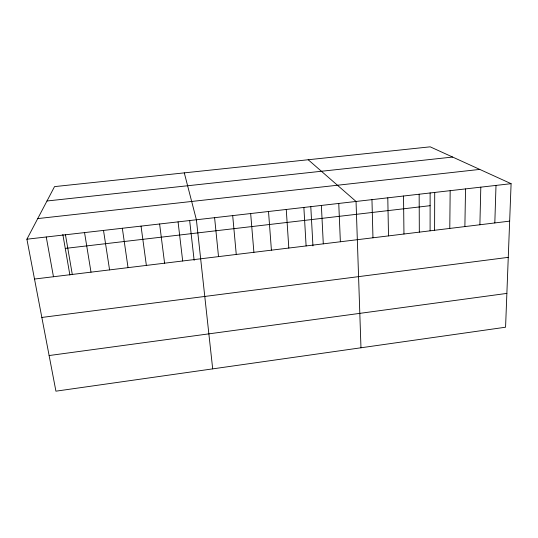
<?xml version="1.0" encoding="UTF-8"?>
<svg xmlns="http://www.w3.org/2000/svg" width="538" height="538" viewBox="0 0 538 538"><rect width="100%" height="100%" fill="white"/><g stroke="black" fill="none" stroke-linecap="round" stroke-linejoin="round"><path stroke-width="0.81" d="M430.097 230.809L430.131 192.866M434.596 230.284L434.711 192.436M449.781 228.428L450.171 190.667M464.879 226.592L465.538 188.905M479.889 224.763L480.811 187.15M494.819 222.94L496.002 185.408M511.1 183.68L505.572 327.212L55.925 391.173L26.9 239.208L54.54 186.612L430.178 146.827L511.1 183.68L26.9 239.208M49.119 355.544L506.877 293.398M41.843 317.447L508.262 257.352M34.513 279.047L509.661 221.131M65.266 248.415L430.118 205.691M37.734 218.589L479.768 169.409M46.988 200.99L452.626 157.056M308.207 159.746L356.042 201.461L360.971 347.783M184.292 172.873L196.397 219.766L212.692 368.873M46.248 236.989L53.464 276.734M65.461 234.783L72.294 274.441M62.838 234.447L69.886 275.039M84.547 232.598L91.003 272.161M103.504 230.425L109.577 269.894M122.334 228.26L128.037 267.642M141.037 226.115L146.37 265.409M159.611 223.99L164.588 263.19M178.065 221.871L182.685 260.984M189.645 220.439L194.144 260.399M214.601 217.682L218.522 256.619M232.692 215.603L236.263 254.454M250.661 213.546L253.896 252.309M268.516 211.501L271.414 250.17M286.25 209.464L288.819 248.052M303.869 207.446L306.109 245.94M310.782 206.552L312.948 245.906M321.368 205.435L323.291 243.849M338.758 203.445L340.366 241.764M371.96 199.638L372.962 237.796M387.79 197.823L388.51 235.9M403.527 196.014L403.957 234.017M419.163 194.225L419.324 232.14"/></g></svg>
